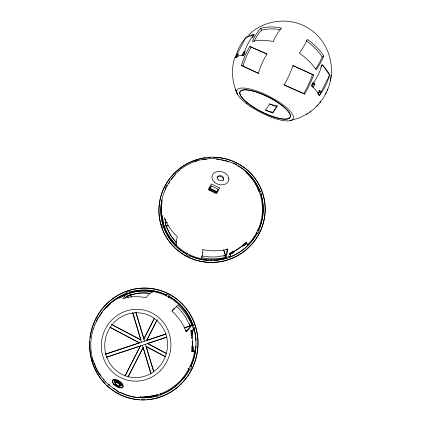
<?xml version="1.0" encoding="UTF-8"?>
<svg xmlns="http://www.w3.org/2000/svg" width="421" height="421" viewBox="0 0 421 421"><rect width="100%" height="100%" fill="white"/><g stroke="black" fill="none" stroke-linecap="round" stroke-linejoin="round"><path stroke-width="0.63" d="M311.724 85.237L311.498 85.531L311.814 85.842A47.962 15.782 27 0 1 319.155 95.362L319.276 95.614L319.55 95.257A48.694 35.785 -41.2 0 0 329.396 75.527L329.385 74.754A47.747 17.329 27 0 0 322.365 64.881L321.897 64.997A49.841 36.048 -41.6 0 1 311.798 85.142L311.74 85.216M327.191 90.578C337.337 68.691 328.848 40.063 307.835 27.928C289.543 16.556 264.109 19.766 248.8 34.769M163.069 222.156A49.804 7.536 -3.2 0 1 162.716 220.457L162.611 219.751A49.999 49.173 -24.8 0 1 161.832 201.222L161.885 200.691A49.541 8.957 -3.2 0 0 161.864 202.101M190.955 330.401L191.034 330.995A52.604 50.778 -76.6 0 1 191.997 351.046L191.913 351.651M330.332 80.9L331.232 75.106M93.152 329.417C89.647 340.884 90.062 353.482 94.404 364.67M245.322 51.615L243.664 55.03L243.327 55.072A47.962 15.782 27 0 0 235.481 57.651L245.432 38.164L245.922 37.632L253.979 34.738M243.727 55.335L243.991 54.404M234.702 57.519C231.134 69.17 231.929 82.111 237.023 93.194M244.08 54.104L244.401 53.067M94.746 324.912L97.009 319.918M93.057 329.706L94.857 324.57M323.823 56.03L322.539 58.951A48.699 13.483 -46.6 0 1 316.182 69.812A48.578 31.196 30.7 0 0 303.457 56.172L299.384 53.104A49.268 12.125 -47 0 0 307.346 39.385L309.34 40.842A47.936 31.785 30.8 0 1 322.218 53.73L323.823 56.03L322.17 56.956A46.305 12.819 -46.6 0 1 315.776 68.86M210.195 187.003A50.473 7.325 -63.9 0 0 209.295 188.608L210.395 187.066A50.488 7.315 -63.9 0 1 211.137 185.766A41.369 7.82 24.2 0 0 218.204 189.187A50.567 6.762 -63.9 0 0 217.468 190.492L216.831 191.918L209.758 188.492L210.395 187.066M217.204 191.592L217.489 190.508M319.75 102.819L323.344 98.004L326.259 92.583M272.661 112.881L272.929 112.291A47.152 5.631 -65.6 0 0 277.16 105.871A34.443 33.291 -63.7 0 1 269.687 103.887A48.115 6.304 -65.7 0 1 265.467 110.06L266.919 110.765A41.995 40.6 -63.1 0 0 272.661 112.881A47.773 5.705 -65.6 0 0 276.834 106.581L277.16 105.871M325.575 94.115L327.885 89.031M319.571 95.235L329.396 75.527M311.798 85.142L313.071 82.6M320.749 67.276L321.897 64.997M313.324 82.095L314.871 84.126L313.145 87.568L311.814 85.842M117.538 390.814L117.159 391.298L119.969 392.83L120.343 392.346A53.92 52.078 -76.9 0 0 157.601 395.624L157.47 395.724A53.988 52.141 -76.9 0 1 120.169 392.435M124.884 376.137L140.382 345.962L125.342 375.49M154.533 317.934L143.814 338.979L154.365 318.513M235.686 164.237L233.266 163.369L233.45 163.011L236.207 164.322L236.055 164.858L236.239 164.5M127.984 377.069L143.177 347.446L150.992 373.559M157.028 319.981L146.613 340.457L166.048 333.99M120.143 392.735L120.343 392.346M128.147 377L143.177 347.446M146.75 340.426L157.154 319.976M168.305 298.042L169.016 296.416A53.988 52.141 -76.9 0 1 192.892 325.023L192.976 325.012A53.92 52.078 -76.9 0 0 169.126 296.437M208.316 260.389A51.299 50.483 -24.9 0 1 189.834 255.721L190.192 255.021A50.52 49.72 -24.9 0 0 226.166 257.526L223.709 250.121M244.759 51.804L243.643 52.183L241.901 55.54L243.327 55.072M252.5 37.779L253.995 34.896A49.631 42.931 82.4 0 0 243.775 54.593M97.483 319.129L98.077 317.987M314.871 84.126L313.961 83.932L312.066 86.537M319.018 90.731L319.602 91.931L318.055 94.067M169.226 181.74L175.51 173.915M309.688 112.244L314.066 108.865L317.955 104.903M316.95 106.076L320.802 101.598M260.794 28.228L258.61 30.701A48.362 24.134 -86.7 0 0 252.395 41.421A48.578 31.196 30.7 0 1 268.672 40.758L273.303 41.553A49.346 23.423 -86.3 0 1 281.581 28.081L279.323 27.665A47.936 31.785 30.8 0 0 263.136 27.697L260.794 28.228L261.578 30.207A45.989 22.945 -86.7 0 0 254.089 41.416M178.82 170.815C189.866 161.19 205.201 156.97 219.646 159.191M124.416 296.379L123.863 295.489L123.321 295.71A52.604 50.778 -76.6 0 0 107.102 306.404L106.681 306.82L107.229 307.714M175.278 174.147L178.993 170.642M229.156 256.526A50.52 49.72 -24.9 0 0 230.761 255.905L229.471 253.7L229.982 253.295A49.999 49.173 -24.8 0 0 245.959 242.728L246.511 242.433A49.652 2.084 56.7 0 1 247.506 244.806M189.439 369.375A53.92 52.078 -76.9 0 1 160.669 394.609L160.543 394.703A53.988 52.141 -76.9 0 0 189.35 369.438L187.834 368.522M195.965 345.688A53.92 52.078 -76.9 0 1 190.908 366.423L190.824 366.486A53.988 52.141 -76.9 0 0 193.87 328.117L193.949 328.106A53.92 52.078 -76.9 0 1 195.97 340.657M290.074 120.68L299.373 117.922L307.614 113.638M306.425 114.438L310.951 111.391M107.102 306.404L109.997 304.499M119.396 298.3L123.321 295.71M229.982 253.295L233.713 250.827M242.233 245.196L245.959 242.728M230.024 254.789L233.418 252.542A5.973 0.616 -33.6 0 1 238.191 248.637A5.973 0.616 -33.6 0 1 243.38 245.953L246.769 243.717L246.511 242.433M185.861 331.669A49.599 5.868 -36.3 0 0 190.071 326.096L191.718 325.028A50.278 45.605 47.6 0 0 181.346 308.514L177.751 304.909A51.704 4.268 -35.8 0 1 171.957 311.082L173.81 312.856A51.82 46.794 47.7 0 1 185.087 328.906L186.361 331.832A51.72 6.12 -36.3 0 0 189.655 328.159L190.239 327.412A51.72 6.12 -36.3 0 0 191.718 325.028M215.905 192.471L215.536 192.681A43.726 8.499 24.2 0 1 209.574 189.792L209.953 189.587L215.905 192.471A0.837 0.81 60.2 0 0 216.983 192.087L216.747 192.223A50.557 6.747 -63.9 0 1 217.641 190.608M216.831 191.918L217.141 191.739L210.09 188.319L209.758 188.492M164.195 226.577A48.92 17.493 -35.5 0 1 163.864 220.215L164.6 217.762L165.627 220.415A50.236 44.41 10.5 0 0 175.741 235.181L177.494 236.839A49.541 16.124 -35.5 0 0 176.736 245.243L173.347 241.849A48.904 43.552 10.5 0 1 164.195 226.577L165.953 225.624A46.915 16.772 -35.5 0 1 165.653 219.162M191.923 351.646L193.302 350.993L194.665 350.919A53.104 51.288 -76.9 0 1 190.192 366.044L190.908 366.423M194.328 161.559L197.233 160.58M167.095 222.446C163.885 221.557 165.937 228.035 168.021 225.361M165.3 189.892A51.299 50.483 -24.9 0 1 165.963 188.471L165.6 188.292L167.016 185.582L167.374 185.756L166.905 185.429L165.49 188.145L165.853 188.319A51.357 50.541 -24.9 0 0 162.669 223.935L163.516 223.793A50.52 49.72 -24.9 0 1 163.227 222.72M165.358 223.177L167.226 222.551M236.023 164.679A51.357 50.541 -24.9 0 1 259.915 191.255L259.178 191.65L258.973 191.118A8.046 1.031 60.6 0 0 255.289 183.324A8.046 1.031 60.6 0 0 251.148 177.83M163.706 226.956A51.299 50.483 -24.9 0 0 187.061 254.326L186.971 254.252A51.357 50.541 -24.9 0 1 163.59 226.851L164.443 226.709A50.52 49.72 -24.9 0 0 187.419 253.626M168.126 225.472L166.279 226.093A48.578 47.805 -24.9 0 0 176.141 242.417M261.315 194.16L260.183 194.544A50.52 49.72 -24.9 0 1 257.868 230.013L258.573 230.355A51.299 50.483 -24.9 0 0 260.925 194.291L260.925 194.149A51.357 50.541 -24.9 0 1 258.573 230.255L258.573 230.355M105.739 354.082L165.932 334.016M184.003 327.991L190.234 325.912L190.497 326.68M105.303 354.245L139.456 342.857L110.028 327.243M184.098 327.975L192.976 325.012M106.634 357.197L166.879 337.116M185.593 330.88L186.84 330.464M106.818 357.15L140.382 345.962M166.495 353.598L147.545 343.562L167 337.089M185.693 330.859L186.935 330.443M194.355 327.97L193.192 328.359A53.104 51.288 -76.9 0 1 193.649 330.069A51.251 0.753 -3.3 0 1 191.055 330.39L191.434 330.317L191.634 334.437L191.208 334.548M235.481 57.651L236.849 57.203L238.57 53.893L236.965 54.435L237.87 55.056M226.019 255.421L225.503 255.579L223.662 250.037M124.937 298.189A49.373 17.472 -89.4 0 1 130.147 294.932L138.483 293.211A48.268 43.773 47.6 0 1 150.381 293.548M164.564 356.177L146.066 346.472L165.595 356.834M227.403 248.874A47.131 5.584 89.3 0 1 225.545 255.352L216.668 256.847A46.947 41.805 10.5 0 1 201.854 255.884M139.456 342.857L109.849 327.259M244.759 52.736L243.643 52.183M156.086 394.935L156.775 394.856A8.515 0.505 -7.2 0 1 147.239 396.598A8.515 0.505 -7.2 0 1 140.351 396.793M147.887 396.203L146.229 396.366M193.649 330.069L192.297 330.148L192.497 334.348A6.215 0.637 87.4 0 0 192.097 337.789M96.351 321.976A53.988 52.141 -76.9 0 1 97.051 320.47L96.688 320.276L98.182 317.413L98.735 317.602M124.632 295.516L123.906 295.405A51.378 7.999 57.7 0 1 125.59 294.642M201.622 257.741L206.585 258.531A48.904 43.552 10.5 0 0 225.682 257.273A49.146 5.82 89.3 0 0 227.356 251.821L227.819 249.19L224.788 249.853A50.236 44.41 10.5 0 1 205.569 250.095L203.085 249.637A49.336 4.068 89.3 0 1 201.622 257.741L201.554 256.452M319.602 91.931L321.055 92.257L319.565 90.299L317.871 93.699L319.155 95.362M166.342 295L166.227 294.979A53.988 52.141 -76.9 0 0 129.784 292.242L129.942 292.269A53.92 52.078 -76.9 0 1 165.853 294.774M292.737 65.544A46.094 0.547 24.2 0 1 312.592 74.575L313.582 74.991A48.762 18.882 -65.5 0 1 310.13 83.469L309.151 85.589A48.762 18.882 -65.5 0 1 304.751 94.025L302.467 93.036A48.11 0.847 24.2 0 1 286.469 86L284.217 85A49.394 17.703 -65.9 0 0 293.021 65.639L297.621 67.713A48.436 0.579 24.2 0 1 313.582 74.991M241.512 65.444L243.18 66.239A48.11 0.847 24.2 0 0 256.331 72.38L258.347 73.307A49.578 28.986 -65.3 0 1 266.914 53.977L262.793 52.162A48.436 0.579 24.2 0 0 249.769 46.494A48.526 29.386 -65.8 0 0 245.559 54.488L244.638 56.593A48.526 29.386 -65.8 0 0 241.512 65.444L243.006 66.076A45.789 0.805 24.2 0 0 258.673 73.396M249.769 46.494L251.253 47.189A46.094 0.547 24.2 0 1 267.209 54.146M257.184 233.155L257.178 233.055A51.357 50.541 -24.9 0 1 229.366 257.205L229.403 257.273A51.299 50.483 -24.9 0 0 257.184 233.155L256.478 232.808A50.52 49.72 -24.9 0 1 247.511 244.822L246.769 243.717M283.964 84.831A45.789 0.805 24.2 0 0 303.799 93.546L304.751 94.025M269.687 103.887L271.119 104.587A34.469 33.333 -62.8 0 0 276.834 106.581M111.512 324.37L140.935 339.957L111.918 324.691M147.682 343.531L166.611 353.556M117.896 391.514L119.017 392.125M189.834 255.721L189.75 255.652A51.357 50.541 -24.9 0 0 226.372 258.205L226.414 258.273A51.299 50.483 -24.9 0 1 214.326 260.404M98.993 373.685L105.46 381.863L109.171 385.336M313.066 82.995L313.961 83.932M105.234 381.589L105.46 381.863M322.365 64.881L329.385 74.754M257.852 189.476L258.02 189.76M258.357 190.329L258.862 191.187A8.046 1.026 60.6 0 0 255.294 183.582A8.046 1.026 60.6 0 0 251.116 177.915M237.67 94.588L235.471 89.478L236.034 90.804M190.071 326.096L185.982 317.839A48.268 43.773 47.6 0 0 176.373 306.225M165.953 225.624L169.4 233.202A46.947 41.805 10.5 0 0 176.578 242.454M226.651 249.037L227.308 250.969M131.299 296.8L130.731 294.911A51.062 49.315 -76.9 0 1 148.155 293.011M136.02 312.524L143.956 338.947M146.203 346.436L153.854 371.922M160.669 394.609L160.427 393.809A53.104 51.288 -76.9 0 0 188.724 368.996M131.147 296.779C132.189 293.742 126.479 295.347 127.973 297.147M135.872 312.524L144.471 341.168M145.403 344.273L153.723 371.985M128.131 297.168L127.752 295.905A51.062 49.315 -76.9 0 0 126.653 296.331M132.836 312.898L140.751 339.326M157.728 396.05L157.359 394.824L156.786 394.993A8.515 0.51 -7.2 0 1 146.892 396.782A8.515 0.51 -7.2 0 1 140.635 396.856M132.683 312.898L141.451 342.178M142.377 345.283L150.86 373.622M92.367 358.539L93.251 361.66M129.905 292.911A51.483 18.219 -89.4 0 0 126.726 294.358L125.926 294.979A51.483 18.219 -89.4 0 0 122.732 298.626L125.563 297.873A51.82 46.794 47.7 0 1 143.835 297.3L146.245 297.747A51.93 16.682 -89.9 0 1 152.77 292.011L147.976 291.264A50.278 45.605 47.6 0 0 129.905 292.911L130.147 294.932M228.84 178.472L228.877 179.03M225.545 255.352L225.682 257.273M192.186 341.147A6.215 0.637 87.4 0 0 193.097 346.751L193.302 350.993M192.25 347.267L192.45 351.424M191.034 330.995L191.266 335.837M191.329 337.132L191.392 338.421M191.765 346.167L191.997 351.046M161.832 201.222L161.943 203.775M162.422 215.278L162.611 219.751M272.929 112.291A41.963 40.542 -64.1 0 1 265.467 110.06M312.592 74.575A46.368 17.95 -65.5 0 1 303.799 93.546M243.006 66.076A46.142 27.939 -65.8 0 1 251.253 47.189M261.578 30.207A45.626 30.244 30.8 0 1 280.728 29.78M306.304 40.779A45.626 30.244 30.8 0 1 322.17 56.956M245.922 37.632A47.747 17.329 27 0 1 253.947 34.554M235.46 57.335A48.289 42.026 82 0 1 245.432 38.164M272.845 112.27A5.305 3.105 19.2 0 1 272.645 112.518M272.671 112.154A5.178 3.036 19.3 0 1 272.582 112.281M237.897 165.848A51.299 50.483 -24.9 0 1 259.915 191.402M211.905 260.483A51.299 50.483 -24.9 0 1 210.705 260.478M162.785 224.04A51.299 50.483 -24.9 0 1 161.464 203.022M161.848 200.791A51.299 50.483 -24.9 0 1 162.074 199.691M168.71 183.498A51.299 50.483 -24.9 0 1 169.584 182.161M221.393 159.969A51.299 50.483 -24.9 0 1 228.866 161.838M167.263 185.608A51.357 50.541 -24.9 0 1 169.479 182.004M171.379 179.357A51.357 50.541 -24.9 0 1 175.01 175.131M216.252 159.175A51.357 50.541 -24.9 0 1 233.266 163.369M245.906 172.505A50.52 49.72 -24.9 0 1 251.074 177.83M229.471 253.7A49.699 0.579 56.7 0 1 230.75 255.884M209.953 189.587A0.837 0.805 62 0 1 209.542 188.476M209.542 189.824A0.979 0.9 -4.1 0 1 209.332 188.634M216.704 192.202A0.979 0.916 12.7 0 1 215.526 192.729M202.769 249.564A47.315 3.9 89.3 0 1 202.696 250.148M202.364 252.4A47.315 3.9 89.3 0 1 202.285 252.842M217.041 177.951A3.3 2.526 15.5 0 1 221.299 176.752A3.3 2.526 15.5 0 1 223.125 180.409M246.243 243.312A48.578 47.805 -24.9 0 1 243.38 245.953M233.418 252.542A48.578 47.805 -24.9 0 1 230.187 254.01M225.545 255.658A48.578 47.805 -24.9 0 1 223.646 256.189M210.09 188.319A48.526 7.025 -63.9 0 1 211.179 186.398M217.689 190.766A48.599 6.499 -63.9 0 1 218.225 189.808M202.954 159.791A7.957 2.21 -6.7 0 1 206.927 159.18M213.321 157.365A53.241 52.399 -24.9 0 1 263.757 221.341A53.241 52.399 -24.9 0 1 189.482 257.726A53.241 52.399 -24.9 0 1 169.752 178.704M170.9 177.241A53.241 52.399 -24.9 0 1 205.443 157.854M207.8 157.586A53.241 52.399 -24.9 0 1 210.763 157.396M116.596 390.251A53.92 52.078 -76.9 0 1 113.828 388.42M109.365 384.857A53.92 52.078 -76.9 0 1 108.507 384.073M99.282 316.645A53.92 52.078 -76.9 0 1 102.356 311.956M103.75 310.13A53.92 52.078 -76.9 0 1 126.963 293.269L126.805 293.237A53.988 52.141 -76.9 0 0 98.54 317.608M117.359 390.904A53.988 52.141 -76.9 0 1 108.323 384.157M104.213 379.853A53.988 52.141 -76.9 0 1 103.445 378.926M90.131 337.963A55.967 54.051 -76.9 0 1 147.355 288.18A55.967 54.051 -76.9 0 1 198.023 343.425A55.967 54.051 -76.9 0 1 146.766 399.718M144.903 399.813A55.967 54.051 -76.9 0 1 141.203 399.818M139.372 399.718A55.967 54.051 -76.9 0 1 106.75 385.236M104.971 383.457A55.967 54.051 -76.9 0 1 89.81 341.663M194.665 350.919A51.53 2.352 -3.5 0 1 192.076 351.614M131.289 292.7A53.104 51.288 -76.9 0 1 165.979 295.716M168.763 297.152A53.104 51.288 -76.9 0 1 192.218 325.265M126.121 294.432A53.104 51.288 -76.9 0 1 127.189 294.021M106.734 306.73A51.436 9.604 58 0 1 108.402 305.762M121.18 385.399A3.894 1.858 33.1 0 1 119.217 386.131A2.594 1.221 32.1 0 1 118.969 386.162M115.791 384.426A2.594 1.189 34.3 0 1 115.607 384.163A3.894 1.858 33.1 0 1 114.407 381.721M118.969 382.084A1.305 0.637 32.7 0 0 117.527 381.315A3.894 1.858 33.1 0 0 115.607 380.916A1.3 0.621 33.2 0 1 116.107 382.157A1.3 0.621 33.2 0 1 114.444 381.594M120.932 383.799A1.3 0.674 34.9 0 0 120.606 383.647A3.894 1.858 33.1 0 0 118.954 382.089A1.305 0.621 33.1 0 1 118.843 383.078A1.305 0.621 33.1 0 1 117.185 382.179A1.305 0.621 33.1 0 1 117.527 381.315M121.206 385.262A1.3 0.621 33 0 1 119.68 384.099A1.3 0.621 33 0 1 120.601 383.631M120.916 383.878A1.3 0.547 29.8 0 1 121.932 384.873A1.3 0.547 29.8 0 1 121.159 385.173M115.596 384.163A2.594 1.237 33.1 0 1 116.301 382.647A2.594 1.237 33.1 0 1 119.327 384.294A2.594 1.237 33.1 0 1 119.217 386.131M118.959 386.157A2.594 1.221 33.6 0 1 115.812 384.426M114.375 381.615A1.3 0.674 32.4 0 1 114.07 380.6A1.3 0.674 32.4 0 1 115.286 380.673M115.28 380.7A1.3 0.71 32.6 0 1 115.617 380.905M174.61 307.919A49.583 4.089 -35.8 0 1 171.936 310.64M189.513 323.733A51.062 49.315 -76.9 0 1 190.134 325.354M191.76 330.759A51.062 49.315 -76.9 0 1 192.497 334.348M193.097 346.751A51.062 49.315 -76.9 0 1 192.644 350.888M100.824 375.532A8.42 1.805 62.3 0 1 94.388 362.913M100.893 375.779A8.42 1.81 62.3 0 1 94.309 363.212M190.103 366.102L189.871 366.602A53.162 51.341 -76.9 0 1 188.887 368.57L188.629 369.059L190.092 369.833L191.56 366.875L190.103 366.102M257.857 229.908L257.641 230.382A50.573 49.767 -24.9 0 1 256.71 232.245L256.468 232.708L257.91 233.413L259.299 230.613L257.857 229.908M166.6 294.242L165.863 295.695L166.332 295.921A53.162 51.341 -76.9 0 1 168.19 296.884L168.647 297.131L169.389 295.679L166.6 294.242M187.334 253.542L186.603 254.973L189.382 256.373L190.113 254.942L189.639 254.721A50.573 49.767 -24.9 0 1 187.787 253.789L187.334 253.542M229.113 256.447L228.619 256.626A50.573 49.767 -24.9 0 1 226.624 257.294L226.124 257.452L226.503 258.599L229.498 257.599L229.113 256.447M127.279 293.911L126.568 292.463L129.552 291.464L130.01 293L129.51 293.158A53.162 51.341 -76.9 0 0 127.526 293.821L127.279 293.911M160.301 393.898L159.796 394.082A53.162 51.341 -76.9 0 1 157.749 394.761L157.233 394.914L157.601 396.145L160.669 395.124L160.301 393.898M163.411 223.683L161.911 224.188L162.832 227.108L164.332 226.603L164.164 226.119A50.573 49.767 -24.9 0 1 163.553 224.172L163.411 223.683M260.31 191.123L259.173 191.502L259.352 191.981A50.573 49.767 -24.9 0 1 260.025 193.913L260.178 194.402L261.315 194.018L260.31 191.123M193.297 324.891L192.129 325.28L192.308 325.791A53.162 51.341 -76.9 0 1 192.955 327.854L193.107 328.375L194.27 327.985L193.297 324.891M219.625 187.966L211.447 184.009A50.436 7.352 -63.9 0 0 208.211 189.724L216.415 193.702A50.525 6.715 -63.9 0 1 219.625 187.966M246.064 103.303A31.517 9.12 27 0 0 292.848 119.254A31.517 9.12 27 0 0 256.336 90.841A31.517 9.12 27 0 0 246.064 103.303M248.122 103.561A28.165 8.152 27 0 0 289.88 117.738A28.165 8.152 27 0 0 257.131 92.336A28.165 8.152 27 0 0 248.122 103.561M248.29 103.44A28.007 8.11 27 0 0 289.806 117.522A28.007 8.11 27 0 0 257.242 92.262A28.007 8.11 27 0 0 248.29 103.44M218.162 179.804A3.305 2.526 15.5 0 0 223.567 179.125A3.305 2.526 15.5 0 0 219.457 175.625A3.305 2.526 15.5 0 0 218.162 179.804M214.526 182.293A8.599 6.568 15.5 0 0 228.624 180.667A8.599 6.568 15.5 0 0 218.062 171.479A8.599 6.568 15.5 0 0 214.526 182.293M201.859 261.536A53.304 52.457 -24.9 0 0 262.288 192.071A53.304 52.457 -24.9 0 0 171.926 175.741A53.304 52.457 -24.9 0 0 201.859 261.536M180.804 384.236A56.035 54.114 -76.9 0 0 159.459 290.237A56.035 54.114 -76.9 0 0 90.936 357.566A56.035 54.114 -76.9 0 0 180.804 384.236M160.433 370.522A36.011 34.711 -76 0 0 145.566 310.482A36.011 34.711 -76 0 0 102.429 354.698A36.011 34.711 -76 0 0 160.433 370.522M113.638 384.02A6.247 2.979 33 0 0 122.974 387.199A6.247 2.979 33 0 0 116.775 379.905A6.247 2.979 33 0 0 113.638 384.02M120.059 384.289A1.3 0.621 33 0 0 121.995 384.931A1.3 0.621 33 0 0 120.685 383.41A1.3 0.621 33 0 0 120.059 384.289M117.396 382.073A1.3 0.621 33.1 0 0 119.338 382.71A1.3 0.621 33.1 0 0 118.022 381.189A1.3 0.621 33.1 0 0 117.396 382.073M114.412 381.221A1.3 0.621 33.2 0 0 116.343 381.858A1.3 0.621 33.2 0 0 115.028 380.337A1.3 0.621 33.2 0 0 114.412 381.221M116.017 384.352A2.594 1.237 33.1 0 0 119.874 385.631A2.594 1.237 33.1 0 0 117.259 382.605A2.594 1.237 33.1 0 0 116.017 384.352M113.617 383.978A6.094 2.9 33.1 0 0 122.721 387.141A6.094 2.9 33.1 0 0 116.722 380.021A6.094 2.9 33.1 0 0 113.617 383.978M158.007 368.017A32.485 31.317 -76 0 0 144.656 313.829A32.485 31.317 -76 0 0 105.692 353.677A32.485 31.317 -76 0 0 158.007 368.017"/></g></svg>
